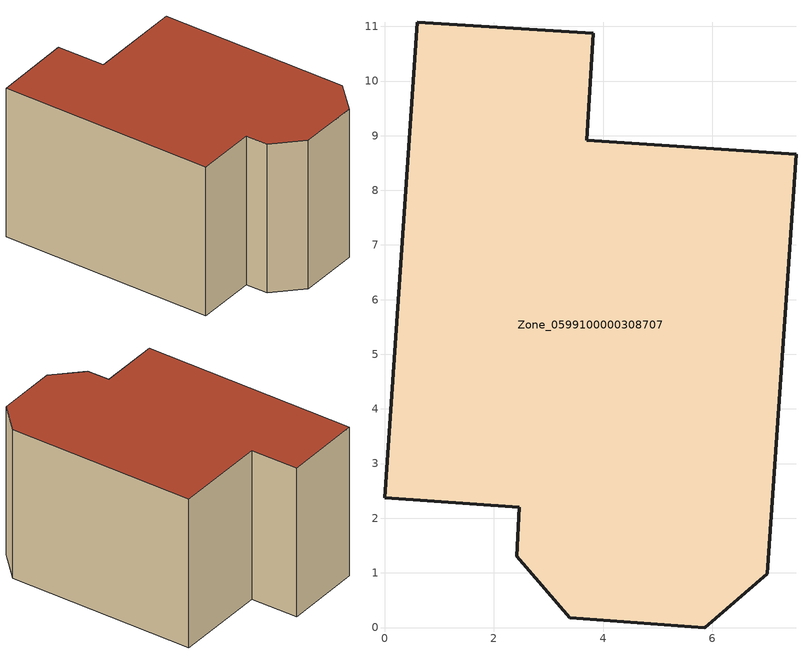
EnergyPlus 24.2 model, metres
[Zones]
Zone_0599100000308707
 floor ground (C_G): 7,0.98 5.86,0 3.39,0.18 2.42,1.3 2.47,2.2 0,2.37 0.6,11.07 3.82,10.87 3.7,8.92 7.53,8.66 z0
 wall outside (C_F): 3.7,8.92 3.82,10.87 0.6,11.07 0,2.37 2.47,2.2 2.42,1.3 3.39,0.18 5.86,0 7,0.98 7.53,8.66 3.7,8.92 z0:6.33
 roof outside (C_R): 5.86,0 7,0.98 7.53,8.66 3.7,8.92 3.82,10.87 0.6,11.07 0,2.37 2.47,2.2 2.42,1.3 3.39,0.18 z6.33
[BUILDING]
Pand.0599100000308707: North Axis=0; Terrain=City; Loads Convergence Tolerance Value=0.04; Temperature Convergence Tolerance Value=0.4; Solar Distribution=FullExterior; Maximum Number of Warmup Days=25; Minimum Number of Warmup Days=1
[Site:Location]
Rotterdam.The.Hague.AP_ZH_NLD Design_Conditions: Latitude=51.96; Longitude=4.45; Time Zone=1; Elevation=-4.5
[SITE:GROUNDTEMPERATURE:BUILDINGSURFACE]
18, 18, 18, 18, 18, 18, 18, 18, 18, 18, 18, 18
[MATERIAL] Thermal Absorptance=0.9; Solar Absorptance=0.7; Visible Absorptance=0.7
Name | Roughness | Thickness | Conductivity | Density | Specific Heat
G.TC.1946 | MediumSmooth | 0.15 | 1 | 540 | 1210
F.TC.1946 | Rough | 0.3 | 0.857143 | 1920 | 840
R.TC.1946 | MediumRough | 0.2 | 0.909091 | 1500 | 1000
[CONSTRUCTION]
C_G: G.TC.1946
C_F: F.TC.1946
C_R: R.TC.1946
[ZONE]
Zone_0599100000308707: Type=1; Multiplier=1; Ceiling Height=Autocalculate; Volume=Autocalculate; Floor Area=autocalculate; Part of Total Floor Area=Yes
[ZONEINFILTRATION:DESIGNFLOWRATE]
Infil_Zone_0599100000308707: Zone or ZoneList or Space or SpaceList=Zone_0599100000308707; Schedule=AlwaysOn; Design Flow Rate Calculation Method=Flow/Area; Flow Rate per Floor Area=0.003; Constant Term Coefficient=1; Temperature Term Coefficient=0; Velocity Term Coefficient=0; Velocity Squared Term Coefficient=0
[HVACTEMPLATE:ZONE:IDEALLOADSAIRSYSTEM]
Zone_0599100000308707: Maximum Heating Supply Air Temperature=50; Minimum Cooling Supply Air Temperature=13; Maximum Heating Supply Air Humidity Ratio=0.0156; Minimum Cooling Supply Air Humidity Ratio=0.0077; Heating Limit=NoLimit; Cooling Limit=NoLimit; Dehumidification Control Type=ConstantSensibleHeatRatio; Cooling Sensible Heat Ratio=0.7; Dehumidification Setpoint=60; Humidification Control Type=None; Humidification Setpoint=30; Outdoor Air Method=None; Outdoor Air Flow Rate per Person=0.00944; Outdoor Air Flow Rate per Zone Floor Area=0; Outdoor Air Flow Rate per Zone=0; Demand Controlled Ventilation Type=None; Outdoor Air Economizer Type=NoEconomizer; Heat Recovery Type=None; Sensible Heat Recovery Effectiveness=0.7; Latent Heat Recovery Effectiveness=0.65
[ZONECONTROL:THERMOSTAT]
ThermostatControl_Zone_0599100000308707: Zone or ZoneList=Zone_0599100000308707; Control Type Schedule=DualSetpointControlType; Control 1=Thermostat_Zone_0599100000308707; Temperature Difference Between Cutout And Setpoint=0
[THERMOSTATSETPOINT:DUALSETPOINT]
Thermostat_Zone_0599100000308707: Heating Setpoint Temperature Schedule=HeatingSetpoint_Zone_0599100000308707; Cooling Setpoint Temperature Schedule=CoolingSetpoint_Zone_0599100000308707
[SCHEDULE:COMPACT]
HeatingSetpoint_Zone_0599100000308707: Through: 12/31, For: AllDays, Until: 24:00, 21
CoolingSetpoint_Zone_0599100000308707: Through: 12/31, For: AllDays, Until: 24:00, 24
DualSetpointControlType: Through: 12/31, For: AllDays, Until: 24:00, 4
AlwaysOn: Through: 12/31, For: AllDays, Until: 24:00, 1
